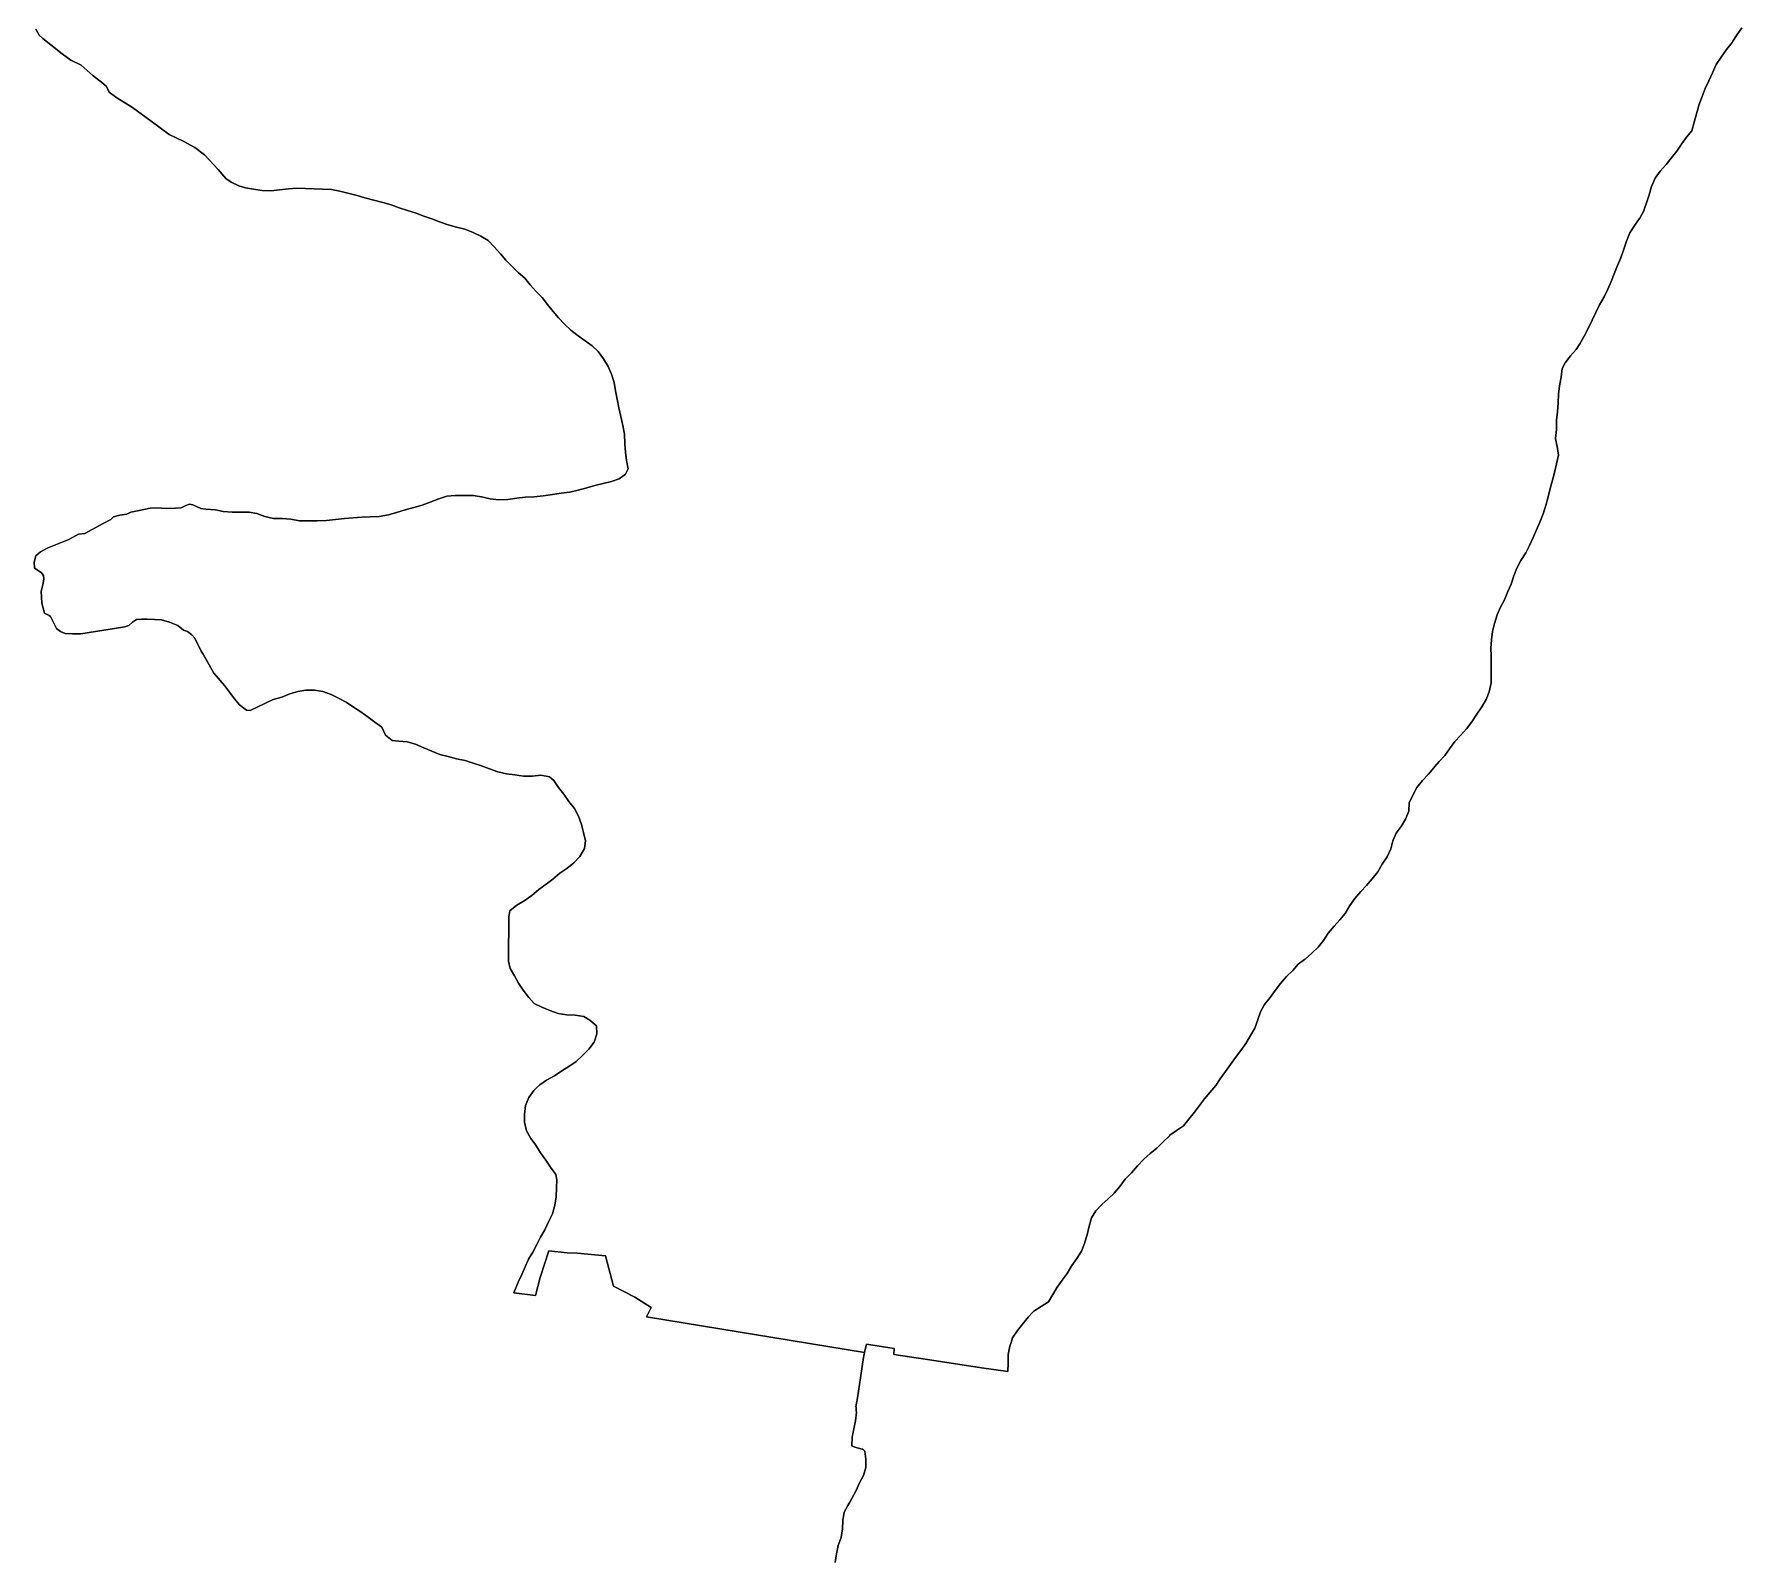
# Model space of a CAD drawing. Header units: inches. Extents: x 1341578 to 1502124, y 557203 to 748561.
# Drawn here: x 1440343 to 1442418, y 642487 to 644339 of the extents above; entities that cross this region are included whole.
import ezdxf

# ---------------------------------------------------------------- set-up
doc = ezdxf.new("R2010")
doc.units = ezdxf.units.IN
doc.header["$MEASUREMENT"] = 0
doc.layers.add('Zipcode', color=7, linetype='Continuous')

msp = doc.modelspace()

# ---------------------------------------------------------------- linework, layer by layer
at = {"layer": 'Zipcode'}
for points in [[(1442417.8, 644346.2), (1442411.1, 644337), (1442406.9, 644330), (1442405.9, 644328.3), (1442399.2, 644319.9), (1442392.8, 644310.7), (1442386.7, 644301.6), (1442382.1, 644291.6), (1442377.6, 644281.8), (1442373.1, 644272.5), (1442369.5, 644262.8), (1442365.6, 644252.4), (1442365, 644250.1), (1442362.5, 644241.7), (1442359.9, 644231.5), (1442356.8, 644221.1), (1442350.4, 644213.3), (1442344.3, 644204.9), (1442338.7, 644196.3), (1442332, 644187.9), (1442331.9, 644187.8), (1442325.6, 644180.1), (1442318.5, 644171.9), (1442312.3, 644163.4), (1442308.1, 644153.4), (1442305, 644143.1), (1442301.9, 644133.4), (1442299.4, 644126.5), (1442298.5, 644123.9), (1442293.6, 644114.8), (1442292.1, 644112.8), (1442287.6, 644106.5), (1442281.7, 644097.1), (1442277.7, 644087), (1442274.5, 644077.3), (1442270.8, 644066.8), (1442266.8, 644057.3), (1442262.6, 644047.3), (1442259, 644038), (1442254.9, 644028.7), (1442250.3, 644019.3), (1442244.8, 644009.5), (1442240.4, 644000.3), (1442236, 643991.1), (1442231.3, 643981.6), (1442226.3, 643971.6), (1442221, 643962.4), (1442216.4, 643955.4), (1442209.5, 643947.8), (1442203.1, 643939), (1442199.6, 643932.3), (1442198.3, 643921.9), (1442196.2, 643911.4), (1442194.9, 643901), (1442194.6, 643890.7), (1442193.9, 643879.7), (1442192.7, 643869.5), (1442192.4, 643858), (1442191.4, 643847.4), (1442191.4, 643847), (1442193.3, 643837.3), (1442194.8, 643826.8), (1442192.7, 643816.3), (1442189.9, 643806.1), (1442187.6, 643796.4), (1442184.8, 643786.4), (1442182.3, 643776.4), (1442179.7, 643765.7), (1442176.3, 643755.6), (1442172.1, 643745.5), (1442168.4, 643736.2), (1442164, 643727), (1442159.9, 643717.2), (1442158.6, 643714.8), (1442155.1, 643708.4), (1442149, 643699.1), (1442144.2, 643689.8), (1442140.5, 643680.2), (1442137.6, 643670.2), (1442133.4, 643661.1), (1442129.3, 643651.1), (1442124.6, 643642.1), (1442120.4, 643632.9), (1442117.2, 643622.5), (1442114.9, 643612.8), (1442113.5, 643602.7), (1442112.9, 643592.4), (1442113, 643583.3), (1442113.1, 643582), (1442113.3, 643571.6), (1442113.2, 643560.9), (1442113.1, 643550.3), (1442110.6, 643539.4), (1442106.9, 643529.9), (1442101.6, 643521), (1442095.9, 643512.2), (1442089.7, 643503), (1442083.3, 643494.4), (1442076, 643486.5), (1442068.9, 643479.2), (1442062.4, 643470.3), (1442056.9, 643462), (1442049.8, 643454.7), (1442044.7, 643448.8), (1442043.3, 643447.1), (1442036.8, 643439.3), (1442029.7, 643431.7), (1442022.8, 643423.3), (1442018.1, 643413.9), (1442013.3, 643404.6), (1442013, 643394.4), (1442012.1, 643392.2), (1442008.9, 643384.6), (1442003.7, 643375.9), (1441997.8, 643367.7), (1441993.8, 643358.5), (1441991.2, 643348.5), (1441986.8, 643338.8), (1441980.8, 643330), (1441975.5, 643320.7), (1441968.7, 643312.3), (1441961.6, 643304.2), (1441954.7, 643296.9), (1441947.6, 643288.2), (1441941.4, 643279.7), (1441935.7, 643270.2), (1441929.3, 643262.5), (1441922.2, 643254.5), (1441914.9, 643246), (1441909.3, 643237.2), (1441902.8, 643229.1), (1441895, 643221.9), (1441886.9, 643214.4), (1441886.3, 643214), (1441878.7, 643208.4), (1441872, 643200.7), (1441864.4, 643193.4), (1441857, 643185.1), (1441850.7, 643176.5), (1441844.7, 643167.9), (1441837.7, 643159.6), (1441832.7, 643150.7), (1441829.7, 643141.1), (1441829.7, 643141), (1441825.8, 643130.6), (1441820.7, 643121.8), (1441815, 643112.2), (1441808.9, 643103.6), (1441802.6, 643095), (1441796.5, 643086.5), (1441790.4, 643077.9), (1441784, 643069.2), (1441778.4, 643060.9), (1441771.3, 643052.7), (1441764.9, 643044.9), (1441758.8, 643036.9), (1441752.5, 643028.5), (1441745.8, 643020.2), (1441739.2, 643012), (1441730.7, 643006.2), (1441722.8, 643000.5), (1441722.1, 642999.9), (1441714.7, 642992.4), (1441706.8, 642984.7), (1441698.7, 642978.3), (1441690.9, 642971.7), (1441683.3, 642963.5), (1441676.2, 642955), (1441668.5, 642947.1), (1441661.9, 642938.3), (1441655, 642930.3), (1441647.7, 642923.4), (1441640.1, 642916.5), (1441632.8, 642908.9), (1441627.5, 642900.3), (1441624.5, 642890), (1441622.1, 642879.7), (1441620.9, 642875.9), (1441618.9, 642869.1), (1441615.2, 642859.7), (1441609.8, 642851), (1441603.6, 642842.2), (1441597.7, 642832.7), (1441591.7, 642824.5), (1441585.8, 642815.8), (1441580.6, 642807), (1441575.2, 642798.3), (1441566.1, 642792.5), (1441557.4, 642786.8), (1441555.9, 642785.2), (1441550.5, 642779.6), (1441544, 642771.6), (1441537.5, 642763.4), (1441531.6, 642754.3), (1441529.7, 642748.7), (1441528.3, 642744.4), (1441526.2, 642734), (1441526, 642723.7), (1441525.9, 642713.6), (1441493.7, 642718), (1441465.1, 642722.4), (1441425.4, 642728.6), (1441387.4, 642734.3), (1441387.5, 642741.5), (1441353.9, 642746.8), (1441351.4, 642736.6), (1441086.7, 642780), (1441087.1, 642780.9), (1441092.2, 642791.2), (1441072.5, 642803.9), (1441046.5, 642817.2), (1441036.8, 642854.1), (1441002.3, 642857.5), (1440990.2, 642857.7), (1440967.9, 642860.2), (1440957.4, 642827.8), (1440951.6, 642805.7), (1440925.3, 642809.3), (1440930.7, 642822), (1440935.3, 642831.5), (1440939.4, 642840.8), (1440943.4, 642850.1), (1440948.5, 642858.7), (1440953.4, 642867.9), (1440958, 642876.9), (1440963, 642885.8), (1440967.6, 642895.5), (1440972.6, 642905.3), (1440975.4, 642915.5), (1440976.8, 642925.6), (1440977.4, 642936.5), (1440977.8, 642946.5), (1440976.7, 642953), (1440970, 642961.8), (1440964.2, 642970.3), (1440957.8, 642979.4), (1440952.3, 642988.5), (1440946.2, 642996.7), (1440941, 643006), (1440938.6, 643016.4), (1440938.6, 643026.4), (1440939.8, 643036.7), (1440943.7, 643046.5), (1440949.8, 643055.1), (1440952.7, 643058), (1440957, 643061.9), (1440965.3, 643067.7), (1440974.9, 643072.6), (1440983.7, 643078.7), (1440992.3, 643084.1), (1441001.1, 643090.1), (1441008.9, 643097.6), (1441016.7, 643105.1), (1441023.2, 643113.8), (1441026.5, 643123.8), (1441025.8, 643133.4), (1441018, 643140.5), (1441010.6, 643144.9), (1441000.2, 643146.6), (1440990, 643146.8), (1440979.5, 643148.6), (1440969.1, 643152.1), (1440959.6, 643156.2), (1440950.3, 643160.6), (1440943.6, 643168.1), (1440936.8, 643176.7), (1440931.1, 643185.4), (1440926.3, 643194.2), (1440921.1, 643203.2), (1440918.9, 643212.3), (1440919, 643223.3), (1440919.1, 643234.3), (1440919.2, 643245.2), (1440919.3, 643255.9), (1440919.4, 643266.1), (1440920.7, 643273.1), (1440929.2, 643280), (1440938.1, 643285.6), (1440947.4, 643291.9), (1440956, 643299.2), (1440964.6, 643305.5), (1440972.7, 643311.8), (1440981.4, 643318.9), (1440989.9, 643324.9), (1440998.3, 643331.5), (1441005.7, 643339.2), (1441011.2, 643348.9), (1441012.7, 643358.4), (1441010.3, 643368.5), (1441007.5, 643378.3), (1441004, 643388.4), (1440999, 643397.5), (1440992.5, 643406.2), (1440986.4, 643415), (1440979.8, 643423.2), (1440974, 643431.5), (1440969, 643436.3), (1440958.4, 643438.3), (1440948.1, 643437), (1440937.1, 643437), (1440926.7, 643438.5), (1440916.4, 643439.9), (1440905.9, 643442.2), (1440896, 643445.8), (1440886, 643449.3), (1440876, 643452.6), (1440866.2, 643455.8), (1440856, 643457.8), (1440845.5, 643460.8), (1440835.4, 643463.3), (1440826, 643467.1), (1440816.2, 643471.5), (1440806, 643475.7), (1440795.8, 643478.7), (1440785.6, 643479.3), (1440777.6, 643480.2), (1440769.5, 643486.7), (1440765, 643496.3), (1440756.7, 643502.6), (1440748.6, 643508.6), (1440739.6, 643514.9), (1440730.7, 643520.6), (1440721.6, 643526.8), (1440712.6, 643531.8), (1440703.3, 643536.3), (1440693.3, 643539.6), (1440683.3, 643541.3), (1440672.8, 643541.3), (1440662.9, 643539.6), (1440653.1, 643536.8), (1440643.4, 643532.8), (1440633, 643530.2), (1440623.5, 643525.8), (1440614.2, 643521.2), (1440605, 643516.8), (1440600.6, 643517.1), (1440592.3, 643523.4), (1440586, 643530.7), (1440579.8, 643539), (1440573.8, 643547), (1440561, 643562.1), (1440548.1, 643585.3), (1440545.4, 643588.7), (1440538, 643604.5), (1440534.2, 643608.8), (1440529, 643612.8), (1440523.9, 643614.3), (1440517.2, 643619.9), (1440507.1, 643623.9), (1440497.5, 643626.7), (1440489, 643627.3), (1440480, 643627.7), (1440473.3, 643627.7), (1440466.8, 643627.3), (1440462.1, 643624.2), (1440457.6, 643620), (1440452.8, 643618.2), (1440399.1, 643609.8), (1440389.2, 643609.7), (1440380.4, 643610.3), (1440374.4, 643612.6), (1440369.6, 643616.5), (1440364.8, 643625.9), (1440362.5, 643630.8), (1440360.7, 643632.1), (1440355.9, 643634.5), (1440355.3, 643634.8), (1440351.7, 643647.3), (1440351, 643661.8), (1440353.3, 643669.2), (1440354.2, 643676.3), (1440353.9, 643680.7), (1440351.1, 643684.3), (1440343.1, 643689.7), (1440342.6, 643697), (1440344.8, 643704.8), (1440350.2, 643709.6), (1440358.5, 643713.9), (1440384.6, 643724.4), (1440396.3, 643731.1), (1440404.3, 643731.6), (1440426.6, 643743.9), (1440435.8, 643748.7), (1440438.9, 643751.9), (1440446.7, 643754.1), (1440455, 643755.3), (1440460.1, 643757.5), (1440470.3, 643759.6), (1440483.7, 643762.6), (1440490.8, 643763), (1440497.4, 643762.4), (1440503.5, 643762.2), (1440514.3, 643762.4), (1440521.1, 643762.9), (1440526.8, 643765.6), (1440531.4, 643767.4), (1440535.4, 643766.8), (1440540.8, 643764.3), (1440545.1, 643762.2), (1440551.2, 643761.3), (1440562.9, 643760.4), (1440572.4, 643758.6), (1440583.2, 643757.8), (1440593.5, 643757.6), (1440603.7, 643757.5), (1440613, 643756), (1440623, 643752.5), (1440633.5, 643750.2), (1440644, 643750), (1440654.4, 643749.2), (1440664.9, 643747.3), (1440675.9, 643747.1), (1440686.6, 643747), (1440697.8, 643747.4), (1440708.7, 643748.9), (1440719.5, 643750.1), (1440730.1, 643750.9), (1440740.7, 643751.8), (1440750.8, 643751.9), (1440761.8, 643752.6), (1440773.2, 643754.5), (1440783, 643757.4), (1440793.5, 643760.6), (1440804, 643763.3), (1440814.2, 643766.3), (1440824, 643769.7), (1440834.2, 643773.8), (1440844, 643777.2), (1440854.2, 643777.8), (1440865.1, 643778), (1440876.1, 643778), (1440886.2, 643776.2), (1440896.7, 643773.8), (1440907.4, 643772.5), (1440918.3, 643773.2), (1440929, 643774.6), (1440939.4, 643775.8), (1440950.1, 643776.4), (1440961.2, 643777.4), (1440972.4, 643779.1), (1440983.1, 643780.6), (1440993.4, 643782), (1441003.7, 643784.5), (1441014.2, 643787.4), (1441024, 643790.3), (1441034.1, 643792.6), (1441044.1, 643794.9), (1441053.5, 643798.4), (1441061, 643804), (1441064.5, 643810.5), (1441062.3, 643820.5), (1441061.2, 643830.8), (1441060.3, 643840.9), (1441060, 643852.4), (1441057.8, 643863.1), (1441055.5, 643873.9), (1441053.1, 643884.5), (1441051, 643895), (1441049.2, 643905.2), (1441047.5, 643915.4), (1441044.3, 643925.2), (1441040.2, 643934.5), (1441034.5, 643944.1), (1441028.1, 643953.1), (1441020.7, 643959.8), (1441012.3, 643965.7), (1441003.5, 643971.9), (1440994.7, 643978.7), (1440986.9, 643986), (1440979.7, 643993.8), (1440973.3, 644001.6), (1440966.3, 644010.2), (1440960.1, 644018.6), (1440952.5, 644026), (1440945.5, 644034.1), (1440938.9, 644042.2), (1440930.9, 644049.1), (1440923.5, 644056.1), (1440915.8, 644063.9), (1440909.2, 644071.7), (1440901.7, 644080), (1440894.3, 644087.7), (1440885.5, 644093), (1440876.1, 644097.7), (1440865.9, 644101.5), (1440855.8, 644104.1), (1440845.7, 644106.7), (1440835.3, 644110.4), (1440826, 644114.1), (1440816.3, 644117.5), (1440806.8, 644121), (1440796.2, 644124.4), (1440786, 644127.5), (1440776.6, 644131.1), (1440766.3, 644133.8), (1440755.2, 644136.8), (1440744.5, 644139.6), (1440734.9, 644142.5), (1440723.9, 644145.2), (1440713.9, 644147.6), (1440703.7, 644149.8), (1440693, 644150), (1440682.7, 644150.4), (1440672.2, 644151), (1440661.7, 644151.3), (1440651.7, 644150.7), (1440640.8, 644149.2), (1440630.1, 644148.3), (1440619.6, 644148.5), (1440609.2, 644150), (1440599.2, 644151.9), (1440591.1, 644154.2), (1440582.1, 644158.7), (1440575.5, 644163.1), (1440566.3, 644174), (1440549.6, 644191.7), (1440537.9, 644201), (1440524.3, 644208.2), (1440515.2, 644212.6), (1440506.7, 644216.8), (1440484.6, 644233), (1440462.2, 644249.6), (1440442.9, 644261.3), (1440433.8, 644268.2), (1440430.3, 644275), (1440424.6, 644280.3), (1440414.4, 644288), (1440399.8, 644300.7), (1440387.3, 644306.8), (1440376.7, 644314.8), (1440362.7, 644325.5), (1440353.1, 644333.3), (1440348.6, 644337.4), (1440344.7, 644344.7)], [(1441316, 642481.5), (1441317.7, 642492), (1441319.8, 642502.2), (1441323.2, 642511.9), (1441324.7, 642522.3), (1441325.1, 642532.5), (1441326.8, 642542.5), (1441331.2, 642550.9), (1441333.6, 642554.8), (1441336.4, 642559.4), (1441341.3, 642569), (1441345.6, 642578.3), (1441350.3, 642587.1), (1441353.3, 642596.9), (1441353.4, 642607.1), (1441351.9, 642616.8), (1441349.7, 642619.1), (1441348.7, 642619.3), (1441339.8, 642621.5), (1441336.2, 642623.4), (1441336.7, 642633.7), (1441338.5, 642643.8), (1441340.8, 642653.7), (1441341.8, 642664), (1441341.6, 642666), (1441341.5, 642670.5), (1441341.1, 642670.6), (1441343.2, 642681.5), (1441346.9, 642706), (1441350.4, 642730.7), (1441351.4, 642736.6), (1441353.9, 642746.8), (1441387.5, 642741.5), (1441387.4, 642734.3), (1441425.4, 642728.6), (1441465.1, 642722.4), (1441493.7, 642718), (1441525.9, 642713.6), (1441526, 642723.7), (1441526.2, 642734), (1441528.3, 642744.4), (1441529.7, 642748.7), (1441531.6, 642754.3), (1441537.5, 642763.4), (1441544, 642771.6), (1441550.5, 642779.6), (1441555.9, 642785.2), (1441557.4, 642786.8), (1441566.1, 642792.5), (1441575.2, 642798.3), (1441580.6, 642807), (1441585.8, 642815.8), (1441591.7, 642824.5), (1441597.7, 642832.7), (1441603.6, 642842.2), (1441609.8, 642851), (1441615.2, 642859.7), (1441618.9, 642869.1), (1441620.9, 642875.9), (1441622.1, 642879.7), (1441624.5, 642890), (1441627.5, 642900.3), (1441632.8, 642908.9), (1441640.1, 642916.5), (1441647.7, 642923.4), (1441655, 642930.3), (1441661.9, 642938.3), (1441668.5, 642947.1), (1441676.2, 642955), (1441683.3, 642963.5), (1441690.9, 642971.7), (1441698.7, 642978.3), (1441706.8, 642984.7), (1441714.7, 642992.4), (1441722.1, 642999.9), (1441722.8, 643000.5), (1441730.7, 643006.2), (1441739.2, 643012), (1441745.8, 643020.2), (1441752.5, 643028.5), (1441758.8, 643036.9), (1441764.9, 643044.9), (1441771.3, 643052.7), (1441778.4, 643060.9), (1441784, 643069.2), (1441790.4, 643077.9), (1441796.5, 643086.5), (1441802.6, 643095), (1441808.9, 643103.6), (1441815, 643112.2), (1441820.7, 643121.8), (1441825.8, 643130.6), (1441829.7, 643141), (1441829.7, 643141.1), (1441832.7, 643150.7), (1441837.7, 643159.6), (1441844.7, 643167.9), (1441850.7, 643176.5), (1441857, 643185.1), (1441864.4, 643193.4), (1441872, 643200.7), (1441878.7, 643208.4), (1441886.3, 643214), (1441886.9, 643214.4), (1441895, 643221.9), (1441902.8, 643229.1), (1441909.3, 643237.2), (1441914.9, 643246), (1441922.2, 643254.5), (1441929.3, 643262.5), (1441935.7, 643270.2), (1441941.4, 643279.7), (1441947.6, 643288.2), (1441954.7, 643296.9), (1441961.6, 643304.2), (1441968.7, 643312.3), (1441975.5, 643320.7), (1441980.8, 643330), (1441986.8, 643338.8), (1441991.2, 643348.5), (1441993.8, 643358.5), (1441997.8, 643367.7), (1442003.7, 643375.9), (1442008.9, 643384.6), (1442012.1, 643392.2), (1442013, 643394.4), (1442013.3, 643404.6), (1442018.1, 643413.9), (1442022.8, 643423.3), (1442029.7, 643431.7), (1442036.8, 643439.3), (1442043.3, 643447.1), (1442044.7, 643448.8), (1442049.8, 643454.7), (1442056.9, 643462), (1442062.4, 643470.3), (1442068.9, 643479.2), (1442076, 643486.5), (1442083.3, 643494.4), (1442089.7, 643503), (1442095.9, 643512.2), (1442101.6, 643521), (1442106.9, 643529.9), (1442110.6, 643539.4), (1442113.1, 643550.3), (1442113.2, 643560.9), (1442113.3, 643571.6), (1442113.1, 643582), (1442113, 643583.3), (1442112.9, 643592.4), (1442113.5, 643602.7), (1442114.9, 643612.8), (1442117.2, 643622.5), (1442120.4, 643632.9), (1442124.6, 643642.1), (1442129.3, 643651.1), (1442133.4, 643661.1), (1442137.6, 643670.2), (1442140.5, 643680.2), (1442144.2, 643689.8), (1442149, 643699.1), (1442155.1, 643708.4), (1442158.6, 643714.8), (1442159.9, 643717.2), (1442164, 643727), (1442168.4, 643736.2), (1442172.1, 643745.5), (1442176.3, 643755.6), (1442179.7, 643765.7), (1442182.3, 643776.4), (1442184.8, 643786.4), (1442187.6, 643796.4), (1442189.9, 643806.1), (1442192.7, 643816.3), (1442194.8, 643826.8), (1442193.3, 643837.3), (1442191.4, 643847), (1442191.4, 643847.4), (1442192.4, 643858), (1442192.7, 643869.5), (1442193.9, 643879.7), (1442194.6, 643890.7), (1442194.9, 643901), (1442196.2, 643911.4), (1442198.3, 643921.9), (1442199.6, 643932.3), (1442203.1, 643939), (1442209.5, 643947.8), (1442216.4, 643955.4), (1442221, 643962.4), (1442226.3, 643971.6), (1442231.3, 643981.6), (1442236, 643991.1), (1442240.4, 644000.3), (1442244.8, 644009.5), (1442250.3, 644019.3), (1442254.9, 644028.7), (1442259, 644038), (1442262.6, 644047.3), (1442266.8, 644057.3), (1442270.8, 644066.8), (1442274.5, 644077.3), (1442277.7, 644087), (1442281.7, 644097.1), (1442287.6, 644106.5), (1442292.1, 644112.8), (1442293.6, 644114.8), (1442298.5, 644123.9), (1442299.4, 644126.5), (1442301.9, 644133.4), (1442305, 644143.1), (1442308.1, 644153.4), (1442312.3, 644163.4), (1442318.5, 644171.9), (1442325.6, 644180.1), (1442331.9, 644187.8), (1442332, 644187.9), (1442338.7, 644196.3), (1442344.3, 644204.9), (1442350.4, 644213.3), (1442356.8, 644221.1), (1442359.9, 644231.5), (1442362.5, 644241.7), (1442365, 644250.1), (1442365.6, 644252.4), (1442369.5, 644262.8), (1442373.1, 644272.5), (1442377.6, 644281.8), (1442382.1, 644291.6), (1442386.7, 644301.6), (1442392.8, 644310.7), (1442399.2, 644319.9), (1442405.9, 644328.3), (1442406.9, 644330), (1442411.1, 644337), (1442417.8, 644346.2)], [(1440344.7, 644344.7), (1440348.6, 644337.4), (1440353.1, 644333.3), (1440362.7, 644325.5), (1440376.7, 644314.8), (1440387.3, 644306.8), (1440399.8, 644300.7), (1440414.4, 644288), (1440424.6, 644280.3), (1440430.3, 644275), (1440433.8, 644268.2), (1440442.9, 644261.3), (1440462.2, 644249.6), (1440484.6, 644233), (1440506.7, 644216.8), (1440515.2, 644212.6), (1440524.3, 644208.2), (1440537.9, 644201), (1440549.6, 644191.7), (1440566.3, 644174), (1440575.5, 644163.1), (1440582.1, 644158.7), (1440591.1, 644154.2), (1440599.2, 644151.9), (1440609.2, 644150), (1440619.6, 644148.5), (1440630.1, 644148.3), (1440640.8, 644149.2), (1440651.7, 644150.7), (1440661.7, 644151.3), (1440672.2, 644151), (1440682.7, 644150.4), (1440693, 644150), (1440703.7, 644149.8), (1440713.9, 644147.6), (1440723.9, 644145.2), (1440734.9, 644142.5), (1440744.5, 644139.6), (1440755.2, 644136.8), (1440766.3, 644133.8), (1440776.6, 644131.1), (1440786, 644127.5), (1440796.2, 644124.4), (1440806.8, 644121), (1440816.3, 644117.5), (1440826, 644114.1), (1440835.3, 644110.4), (1440845.7, 644106.7), (1440855.8, 644104.1), (1440865.9, 644101.5), (1440876.1, 644097.7), (1440885.5, 644093), (1440894.3, 644087.7), (1440901.7, 644080), (1440909.2, 644071.7), (1440915.8, 644063.9), (1440923.5, 644056.1), (1440930.9, 644049.1), (1440938.9, 644042.2), (1440945.5, 644034.1), (1440952.5, 644026), (1440960.1, 644018.6), (1440966.3, 644010.2), (1440973.3, 644001.6), (1440979.7, 643993.8), (1440986.9, 643986), (1440994.7, 643978.7), (1441003.5, 643971.9), (1441012.3, 643965.7), (1441020.7, 643959.8), (1441028.1, 643953.1), (1441034.5, 643944.1), (1441040.2, 643934.5), (1441044.3, 643925.2), (1441047.5, 643915.4), (1441049.2, 643905.2), (1441051, 643895), (1441053.1, 643884.5), (1441055.5, 643873.9), (1441057.8, 643863.1), (1441060, 643852.4), (1441060.3, 643840.9), (1441061.2, 643830.8), (1441062.3, 643820.5), (1441064.5, 643810.5), (1441061, 643804), (1441053.5, 643798.4), (1441044.1, 643794.9), (1441034.1, 643792.6), (1441024, 643790.3), (1441014.2, 643787.4), (1441003.7, 643784.5), (1440993.4, 643782), (1440983.1, 643780.6), (1440972.4, 643779.1), (1440961.2, 643777.4), (1440950.1, 643776.4), (1440939.4, 643775.8), (1440929, 643774.6), (1440918.3, 643773.2), (1440907.4, 643772.5), (1440896.7, 643773.8), (1440886.2, 643776.2), (1440876.1, 643778), (1440865.1, 643778), (1440854.2, 643777.8), (1440844, 643777.2), (1440834.2, 643773.8), (1440824, 643769.7), (1440814.2, 643766.3), (1440804, 643763.3), (1440793.5, 643760.6), (1440783, 643757.4), (1440773.2, 643754.5), (1440761.8, 643752.6), (1440750.8, 643751.9), (1440740.7, 643751.8), (1440730.1, 643750.9), (1440719.5, 643750.1), (1440708.7, 643748.9), (1440697.8, 643747.4), (1440686.6, 643747), (1440675.9, 643747.1), (1440664.9, 643747.3), (1440654.4, 643749.2), (1440644, 643750), (1440633.5, 643750.2), (1440623, 643752.5), (1440613, 643756), (1440603.7, 643757.5), (1440593.5, 643757.6), (1440583.2, 643757.8), (1440572.4, 643758.6), (1440562.9, 643760.4), (1440551.2, 643761.3), (1440545.1, 643762.2), (1440540.8, 643764.3), (1440535.4, 643766.8), (1440531.4, 643767.4), (1440526.8, 643765.6), (1440521.1, 643762.9), (1440514.3, 643762.4), (1440503.5, 643762.2), (1440497.4, 643762.4), (1440490.8, 643763), (1440483.7, 643762.6), (1440470.3, 643759.6), (1440460.1, 643757.5), (1440455, 643755.3), (1440446.7, 643754.1), (1440438.9, 643751.9), (1440435.8, 643748.7), (1440426.6, 643743.9), (1440404.3, 643731.6), (1440396.3, 643731.1), (1440384.6, 643724.4), (1440358.5, 643713.9), (1440350.2, 643709.6), (1440344.8, 643704.8), (1440342.6, 643697), (1440343.1, 643689.7), (1440351.1, 643684.3), (1440353.9, 643680.7), (1440354.2, 643676.3), (1440353.3, 643669.2), (1440351, 643661.8), (1440351.7, 643647.3), (1440355.3, 643634.8), (1440355.9, 643634.5), (1440360.7, 643632.1), (1440362.5, 643630.8), (1440364.8, 643625.9), (1440369.6, 643616.5), (1440374.4, 643612.6), (1440380.4, 643610.3), (1440389.2, 643609.7), (1440399.1, 643609.8), (1440452.8, 643618.2), (1440457.6, 643620), (1440462.1, 643624.2), (1440466.8, 643627.3), (1440473.3, 643627.7), (1440480, 643627.7), (1440489, 643627.3), (1440497.5, 643626.7), (1440507.1, 643623.9), (1440517.2, 643619.9), (1440523.9, 643614.3), (1440529, 643612.8), (1440534.2, 643608.8), (1440538, 643604.5), (1440545.4, 643588.7), (1440548.1, 643585.3), (1440561, 643562.1), (1440573.8, 643547), (1440579.8, 643539), (1440586, 643530.7), (1440592.3, 643523.4), (1440600.6, 643517.1), (1440605, 643516.8), (1440614.2, 643521.2), (1440623.5, 643525.8), (1440633, 643530.2), (1440643.4, 643532.8), (1440653.1, 643536.8), (1440662.9, 643539.6), (1440672.8, 643541.3), (1440683.3, 643541.3), (1440693.3, 643539.6), (1440703.3, 643536.3), (1440712.6, 643531.8), (1440721.6, 643526.8), (1440730.7, 643520.6), (1440739.6, 643514.9), (1440748.6, 643508.6), (1440756.7, 643502.6), (1440765, 643496.3), (1440769.5, 643486.7), (1440777.6, 643480.2), (1440785.6, 643479.3), (1440795.8, 643478.7), (1440806, 643475.7), (1440816.2, 643471.5), (1440826, 643467.1), (1440835.4, 643463.3), (1440845.5, 643460.8), (1440856, 643457.8), (1440866.2, 643455.8), (1440876, 643452.6), (1440886, 643449.3), (1440896, 643445.8), (1440905.9, 643442.2), (1440916.4, 643439.9), (1440926.7, 643438.5), (1440937.1, 643437), (1440948.1, 643437), (1440958.4, 643438.3), (1440969, 643436.3), (1440974, 643431.5), (1440979.8, 643423.2), (1440986.4, 643415), (1440992.5, 643406.2), (1440999, 643397.5), (1441004, 643388.4), (1441007.5, 643378.3), (1441010.3, 643368.5), (1441012.7, 643358.4), (1441011.2, 643348.9), (1441005.7, 643339.2), (1440998.3, 643331.5), (1440989.9, 643324.9), (1440981.4, 643318.9), (1440972.7, 643311.8), (1440964.6, 643305.5), (1440956, 643299.2), (1440947.4, 643291.9), (1440938.1, 643285.6), (1440929.2, 643280), (1440920.7, 643273.1), (1440919.4, 643266.1), (1440919.3, 643255.9), (1440919.2, 643245.2), (1440919.1, 643234.3), (1440919, 643223.3), (1440918.9, 643212.3), (1440921.1, 643203.2), (1440926.3, 643194.2), (1440931.1, 643185.4), (1440936.8, 643176.7), (1440943.6, 643168.1), (1440950.3, 643160.6), (1440959.6, 643156.2), (1440969.1, 643152.1), (1440979.5, 643148.6), (1440990, 643146.8), (1441000.2, 643146.6), (1441010.6, 643144.9), (1441018, 643140.5), (1441025.8, 643133.4), (1441026.5, 643123.8), (1441023.2, 643113.8), (1441016.7, 643105.1), (1441008.9, 643097.6), (1441001.1, 643090.1), (1440992.3, 643084.1), (1440983.7, 643078.7), (1440974.9, 643072.6), (1440965.3, 643067.7), (1440957, 643061.9), (1440952.7, 643058), (1440949.8, 643055.1), (1440943.7, 643046.5), (1440939.8, 643036.7), (1440938.6, 643026.4), (1440938.6, 643016.4), (1440941, 643006), (1440946.2, 642996.7), (1440952.3, 642988.5), (1440957.8, 642979.4), (1440964.2, 642970.3), (1440970, 642961.8), (1440976.7, 642953), (1440977.8, 642946.5), (1440977.4, 642936.5), (1440976.8, 642925.6), (1440975.4, 642915.5), (1440972.6, 642905.3), (1440967.6, 642895.5), (1440963, 642885.8), (1440958, 642876.9), (1440953.4, 642867.9), (1440948.5, 642858.7), (1440943.4, 642850.1), (1440939.4, 642840.8), (1440935.3, 642831.5), (1440930.7, 642822), (1440925.3, 642809.3), (1440951.6, 642805.7), (1440957.4, 642827.8), (1440967.9, 642860.2), (1440990.2, 642857.7), (1441002.3, 642857.5), (1441036.8, 642854.1), (1441046.5, 642817.2), (1441072.5, 642803.9), (1441092.2, 642791.2), (1441087.1, 642780.9), (1441086.7, 642780), (1441351.4, 642736.6), (1441350.4, 642730.7), (1441346.9, 642706), (1441343.2, 642681.5), (1441341.1, 642670.6), (1441341.5, 642670.5), (1441341.6, 642666), (1441341.8, 642664), (1441340.8, 642653.7), (1441338.5, 642643.8), (1441336.7, 642633.7), (1441336.2, 642623.4), (1441339.8, 642621.5), (1441348.7, 642619.3), (1441349.7, 642619.1), (1441351.9, 642616.8), (1441353.4, 642607.1), (1441353.3, 642596.9), (1441350.3, 642587.1), (1441345.6, 642578.3), (1441341.3, 642569), (1441336.4, 642559.4), (1441333.6, 642554.8), (1441331.2, 642550.9), (1441326.8, 642542.5), (1441325.1, 642532.5), (1441324.7, 642522.3), (1441323.2, 642511.9), (1441319.8, 642502.2), (1441317.7, 642492), (1441316, 642481.5)]]:
    msp.add_lwpolyline(points, dxfattribs=at)

doc.saveas('drawing.dxf')
